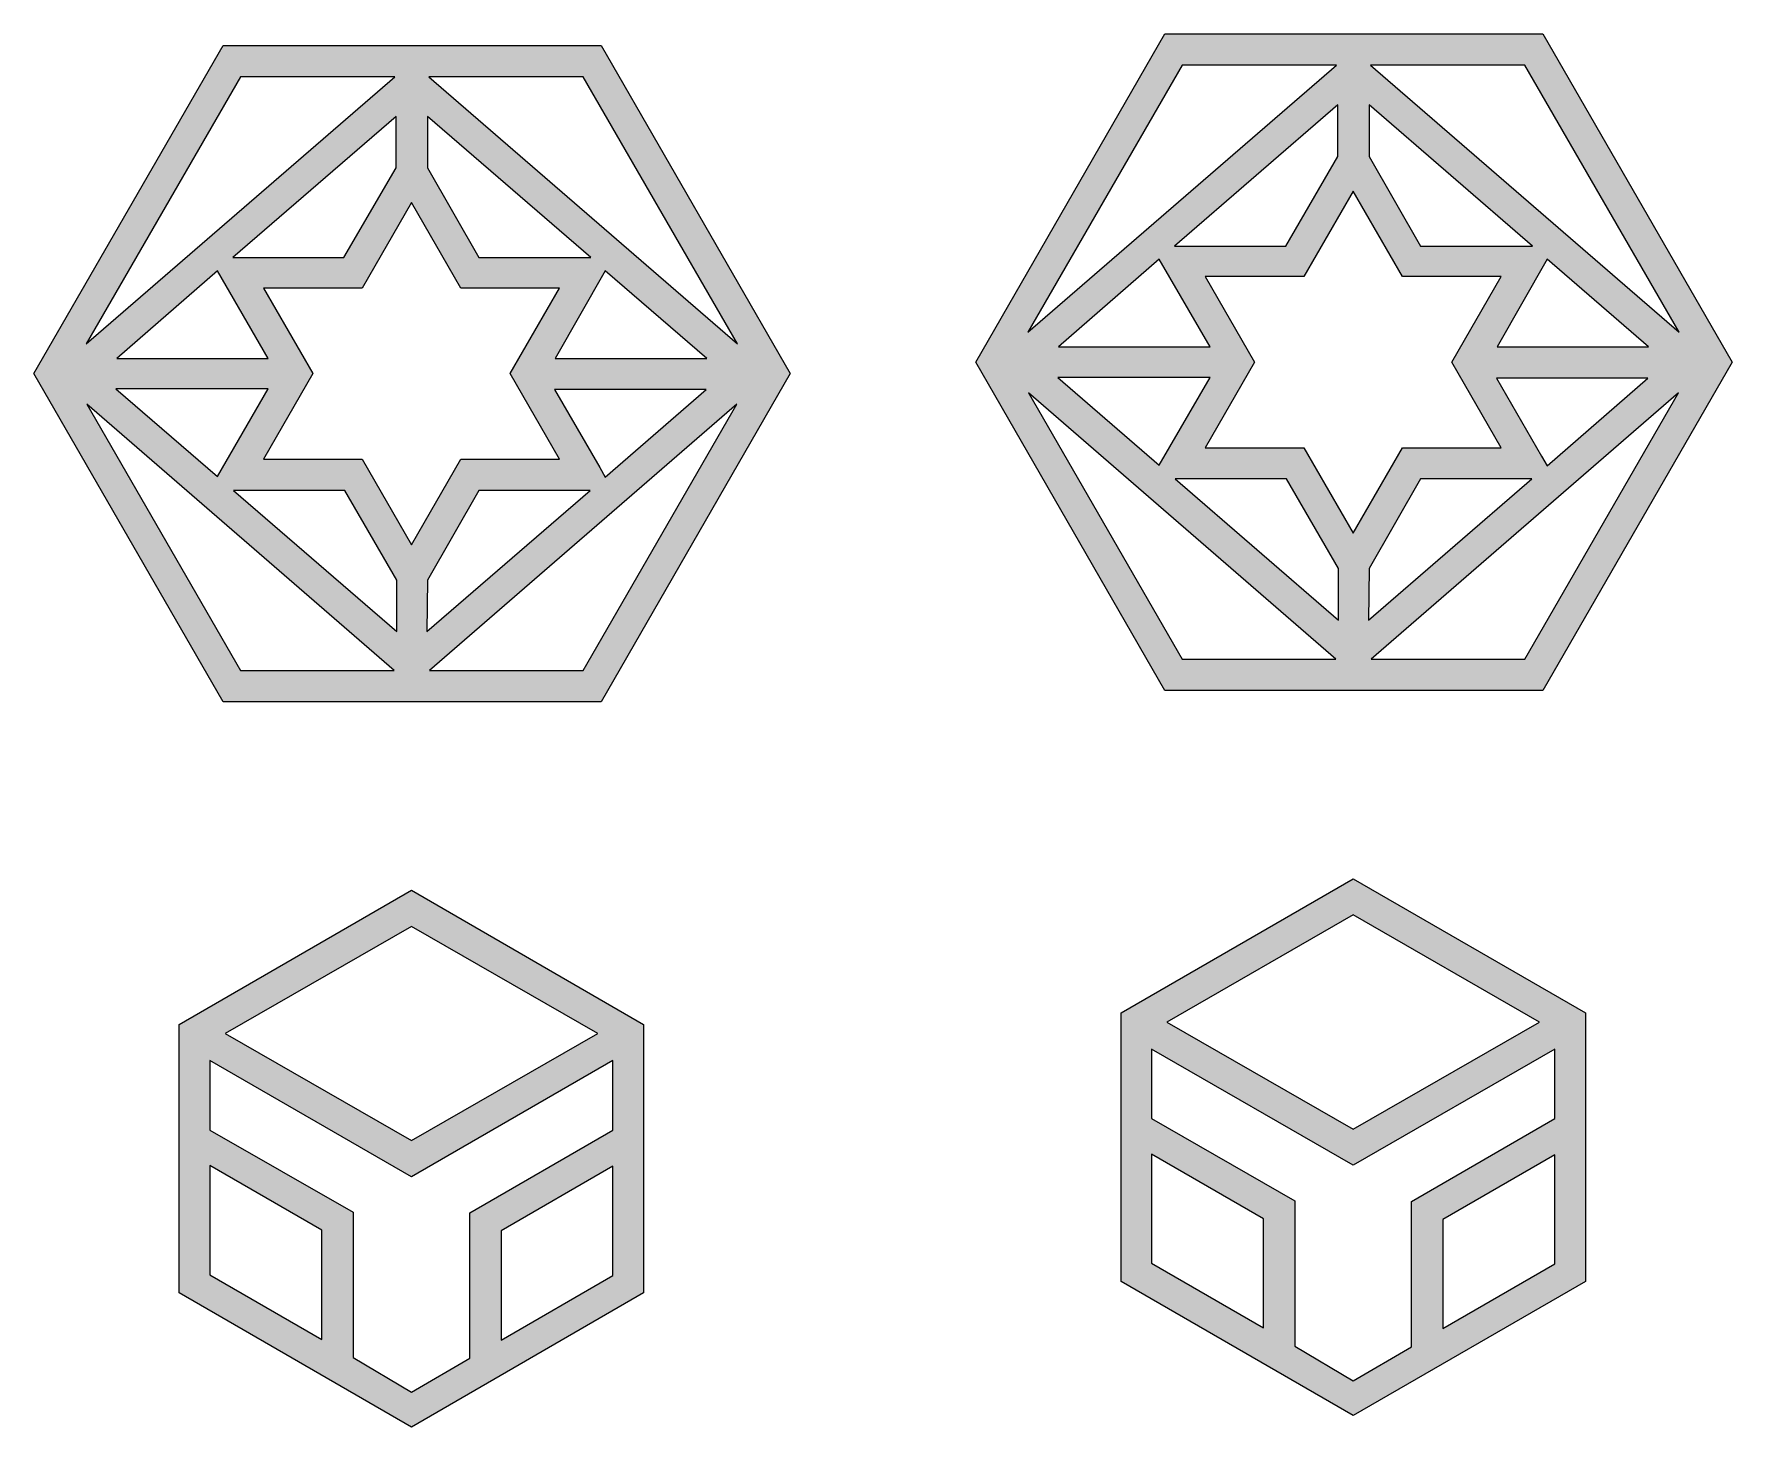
# Model space of a CAD drawing. Header units: millimetres. Extents: x -141 to 330, y -120 to 328.
# Drawn here: x -92.8 to -6.6, y 216.9 to 287.6 of the extents above; entities that cross this region are included whole.
import ezdxf

# ---------------------------------------------------------------- set-up
doc = ezdxf.new("R2010")
doc.units = ezdxf.units.MM
doc.header["$MEASUREMENT"] = 0
doc.layers.add('Layer 1', color=7, linetype='Continuous', lineweight=0)

msp = doc.modelspace()

# ---------------------------------------------------------------- hatches: boundary and pattern name
at = {"layer": 'Layer 1', "true_color": 0x231f20, "transparency": 33554687}
h = msp.add_hatch(color=250, dxfattribs=at)
h.dxf.hatch_style = 2
edge = h.paths.add_edge_path()
edge.add_spline(control_points=[(-64.911, 255.288), (-64.911, 255.288), (-72.707, 255.288), (-72.707, 255.288), (-72.707, 255.288), (-57.115, 268.799), (-57.115, 268.799), (-57.115, 268.799), (-64.911, 255.288), (-64.911, 255.288)], knot_values=[0, 0, 0, 0, 1, 1, 1, 2, 2, 2, 3, 3, 3, 3], degree=3, periodic=0)
edge = h.paths.add_edge_path()
edge.add_spline(control_points=[(-90.099, 268.799), (-90.099, 268.799), (-74.507, 255.288), (-74.507, 255.288), (-74.507, 255.288), (-82.303, 255.288), (-82.303, 255.288), (-82.303, 255.288), (-90.099, 268.799), (-90.099, 268.799)], knot_values=[0, 0, 0, 0, 1, 1, 1, 2, 2, 2, 3, 3, 3, 3], degree=3, periodic=0)
edge = h.paths.add_edge_path()
edge.add_spline(control_points=[(-82.303, 285.415), (-82.303, 285.415), (-74.471, 285.415), (-74.471, 285.415), (-74.471, 285.415), (-90.135, 271.868), (-90.135, 271.868), (-90.135, 271.868), (-82.303, 285.415), (-82.303, 285.415)], knot_values=[0, 0, 0, 0, 1, 1, 1, 2, 2, 2, 3, 3, 3, 3], degree=3, periodic=0)
edge = h.paths.add_edge_path()
edge.add_spline(control_points=[(-57.079, 271.868), (-57.079, 271.868), (-72.743, 285.415), (-72.743, 285.415), (-72.743, 285.415), (-64.911, 285.415), (-64.911, 285.415), (-64.911, 285.415), (-57.079, 271.868), (-57.079, 271.868)], knot_values=[0, 0, 0, 0, 1, 1, 1, 2, 2, 2, 3, 3, 3, 3], degree=3, periodic=0)
edge = h.paths.add_edge_path()
edge.add_spline(control_points=[(-63.782, 265.095), (-63.782, 265.095), (-64.064, 265.589), (-64.064, 265.589), (-64.064, 265.589), (-66.357, 269.54), (-66.357, 269.54), (-66.357, 269.54), (-58.667, 269.54), (-58.667, 269.54), (-58.667, 269.54), (-63.782, 265.095), (-63.782, 265.095)], knot_values=[0, 0, 0, 0, 1, 1, 1, 2, 2, 2, 3, 3, 3, 4, 4, 4, 4], degree=3, periodic=0)
edge = h.paths.add_edge_path()
edge.add_spline(control_points=[(-72.813, 259.874), (-72.813, 259.874), (-70.203, 264.425), (-70.203, 264.425), (-70.203, 264.425), (-64.558, 264.425), (-64.558, 264.425), (-64.558, 264.425), (-72.849, 257.263), (-72.849, 257.263), (-72.849, 257.263), (-72.813, 259.874), (-72.813, 259.874)], knot_values=[0, 0, 0, 0, 1, 1, 1, 2, 2, 2, 3, 3, 3, 4, 4, 4, 4], degree=3, periodic=0)
edge = h.paths.add_edge_path()
edge.add_spline(control_points=[(-77.011, 264.425), (-77.011, 264.425), (-74.366, 259.874), (-74.366, 259.874), (-74.366, 259.874), (-74.366, 257.263), (-74.366, 257.263), (-74.366, 257.263), (-82.656, 264.425), (-82.656, 264.425), (-82.656, 264.425), (-77.011, 264.425), (-77.011, 264.425)], knot_values=[0, 0, 0, 0, 1, 1, 1, 2, 2, 2, 3, 3, 3, 4, 4, 4, 4], degree=3, periodic=0)
edge = h.paths.add_edge_path()
edge.add_spline(control_points=[(-80.892, 269.575), (-80.892, 269.575), (-83.467, 265.13), (-83.467, 265.13), (-83.467, 265.13), (-88.618, 269.575), (-88.618, 269.575), (-88.618, 269.575), (-80.892, 269.575), (-80.892, 269.575)], knot_values=[0, 0, 0, 0, 1, 1, 1, 2, 2, 2, 3, 3, 3, 3], degree=3, periodic=0)
edge = h.paths.add_edge_path()
edge.add_spline(control_points=[(-83.467, 275.572), (-83.467, 275.572), (-80.892, 271.127), (-80.892, 271.127), (-80.892, 271.127), (-88.582, 271.127), (-88.582, 271.127), (-88.582, 271.127), (-83.467, 275.572), (-83.467, 275.572)], knot_values=[0, 0, 0, 0, 1, 1, 1, 2, 2, 2, 3, 3, 3, 3], degree=3, periodic=0)
edge = h.paths.add_edge_path()
edge.add_spline(control_points=[(-74.401, 280.793), (-74.401, 280.793), (-77.047, 276.243), (-77.047, 276.243), (-77.047, 276.243), (-82.691, 276.243), (-82.691, 276.243), (-82.691, 276.243), (-74.401, 283.404), (-74.401, 283.404), (-74.401, 283.404), (-74.401, 280.793), (-74.401, 280.793)], knot_values=[0, 0, 0, 0, 1, 1, 1, 2, 2, 2, 3, 3, 3, 4, 4, 4, 4], degree=3, periodic=0)
edge = h.paths.add_edge_path()
edge.add_spline(control_points=[(-70.203, 276.243), (-70.203, 276.243), (-72.813, 280.793), (-72.813, 280.793), (-72.813, 280.793), (-72.813, 283.404), (-72.813, 283.404), (-72.813, 283.404), (-64.523, 276.243), (-64.523, 276.243), (-64.523, 276.243), (-70.203, 276.243), (-70.203, 276.243)], knot_values=[0, 0, 0, 0, 1, 1, 1, 2, 2, 2, 3, 3, 3, 4, 4, 4, 4], degree=3, periodic=0)
edge = h.paths.add_edge_path()
edge.add_spline(control_points=[(-63.782, 275.572), (-63.782, 275.572), (-58.632, 271.127), (-58.632, 271.127), (-58.632, 271.127), (-66.322, 271.127), (-66.322, 271.127), (-66.322, 271.127), (-63.782, 275.572), (-63.782, 275.572)], knot_values=[0, 0, 0, 0, 1, 1, 1, 2, 2, 2, 3, 3, 3, 3], degree=3, periodic=0)
edge = h.paths.add_edge_path()
edge.add_spline(control_points=[(-73.625, 261.673), (-73.625, 261.673), (-76.129, 266.012), (-76.129, 266.012), (-76.129, 266.012), (-81.139, 266.012), (-81.139, 266.012), (-81.139, 266.012), (-78.634, 270.351), (-78.634, 270.351), (-78.634, 270.351), (-81.139, 274.69), (-81.139, 274.69), (-81.139, 274.69), (-76.129, 274.69), (-76.129, 274.69), (-76.129, 274.69), (-73.625, 279.03), (-73.625, 279.03), (-73.625, 279.03), (-71.12, 274.69), (-71.12, 274.69), (-71.12, 274.69), (-66.111, 274.69), (-66.111, 274.69), (-66.111, 274.69), (-68.615, 270.351), (-68.615, 270.351), (-68.615, 270.351), (-66.111, 266.012), (-66.111, 266.012), (-66.111, 266.012), (-71.12, 266.012), (-71.12, 266.012), (-71.12, 266.012), (-73.625, 261.673), (-73.625, 261.673)], knot_values=[0, 0, 0, 0, 1, 1, 1, 2, 2, 2, 3, 3, 3, 4, 4, 4, 5, 5, 5, 6, 6, 6, 7, 7, 7, 8, 8, 8, 9, 9, 9, 10, 10, 10, 11, 11, 11, 12, 12, 12, 12], degree=3, periodic=0)
edge = h.paths.add_edge_path()
edge.add_spline(control_points=[(-63.994, 287.002), (-63.994, 287.002), (-83.185, 287.002), (-83.185, 287.002), (-83.185, 287.002), (-92.781, 270.351), (-92.781, 270.351), (-92.781, 270.351), (-83.185, 253.7), (-83.185, 253.7), (-83.185, 253.7), (-63.994, 253.7), (-63.994, 253.7), (-63.994, 253.7), (-54.398, 270.351), (-54.398, 270.351), (-54.398, 270.351), (-63.994, 287.002), (-63.994, 287.002)], knot_values=[0, 0, 0, 0, 1, 1, 1, 2, 2, 2, 3, 3, 3, 4, 4, 4, 5, 5, 5, 6, 6, 6, 6], degree=3, periodic=0)
h = msp.add_hatch(color=250, dxfattribs=at)
h.dxf.hatch_style = 2
edge = h.paths.add_edge_path()
edge.add_spline(control_points=[(-17.11, 255.87), (-17.11, 255.87), (-24.906, 255.87), (-24.906, 255.87), (-24.906, 255.87), (-9.313, 269.381), (-9.313, 269.381), (-9.313, 269.381), (-17.11, 255.87), (-17.11, 255.87)], knot_values=[0, 0, 0, 0, 1, 1, 1, 2, 2, 2, 3, 3, 3, 3], degree=3, periodic=0)
edge = h.paths.add_edge_path()
edge.add_spline(control_points=[(-42.298, 269.381), (-42.298, 269.381), (-26.705, 255.87), (-26.705, 255.87), (-26.705, 255.87), (-34.502, 255.87), (-34.502, 255.87), (-34.502, 255.87), (-42.298, 269.381), (-42.298, 269.381)], knot_values=[0, 0, 0, 0, 1, 1, 1, 2, 2, 2, 3, 3, 3, 3], degree=3, periodic=0)
edge = h.paths.add_edge_path()
edge.add_spline(control_points=[(-34.502, 285.997), (-34.502, 285.997), (-26.67, 285.997), (-26.67, 285.997), (-26.67, 285.997), (-42.333, 272.45), (-42.333, 272.45), (-42.333, 272.45), (-34.502, 285.997), (-34.502, 285.997)], knot_values=[0, 0, 0, 0, 1, 1, 1, 2, 2, 2, 3, 3, 3, 3], degree=3, periodic=0)
edge = h.paths.add_edge_path()
edge.add_spline(control_points=[(-9.278, 272.45), (-9.278, 272.45), (-24.941, 285.997), (-24.941, 285.997), (-24.941, 285.997), (-17.11, 285.997), (-17.11, 285.997), (-17.11, 285.997), (-9.278, 272.45), (-9.278, 272.45)], knot_values=[0, 0, 0, 0, 1, 1, 1, 2, 2, 2, 3, 3, 3, 3], degree=3, periodic=0)
edge = h.paths.add_edge_path()
edge.add_spline(control_points=[(-15.981, 265.677), (-15.981, 265.677), (-16.263, 266.171), (-16.263, 266.171), (-16.263, 266.171), (-18.556, 270.122), (-18.556, 270.122), (-18.556, 270.122), (-10.866, 270.122), (-10.866, 270.122), (-10.866, 270.122), (-15.981, 265.677), (-15.981, 265.677)], knot_values=[0, 0, 0, 0, 1, 1, 1, 2, 2, 2, 3, 3, 3, 4, 4, 4, 4], degree=3, periodic=0)
edge = h.paths.add_edge_path()
edge.add_spline(control_points=[(-25.012, 260.456), (-25.012, 260.456), (-22.401, 265.007), (-22.401, 265.007), (-22.401, 265.007), (-16.757, 265.007), (-16.757, 265.007), (-16.757, 265.007), (-25.047, 257.845), (-25.047, 257.845), (-25.047, 257.845), (-25.012, 260.456), (-25.012, 260.456)], knot_values=[0, 0, 0, 0, 1, 1, 1, 2, 2, 2, 3, 3, 3, 4, 4, 4, 4], degree=3, periodic=0)
edge = h.paths.add_edge_path()
edge.add_spline(control_points=[(-29.21, 265.007), (-29.21, 265.007), (-26.564, 260.456), (-26.564, 260.456), (-26.564, 260.456), (-26.564, 257.845), (-26.564, 257.845), (-26.564, 257.845), (-34.854, 265.007), (-34.854, 265.007), (-34.854, 265.007), (-29.21, 265.007), (-29.21, 265.007)], knot_values=[0, 0, 0, 0, 1, 1, 1, 2, 2, 2, 3, 3, 3, 4, 4, 4, 4], degree=3, periodic=0)
edge = h.paths.add_edge_path()
edge.add_spline(control_points=[(-33.091, 270.157), (-33.091, 270.157), (-35.666, 265.712), (-35.666, 265.712), (-35.666, 265.712), (-40.816, 270.157), (-40.816, 270.157), (-40.816, 270.157), (-33.091, 270.157), (-33.091, 270.157)], knot_values=[0, 0, 0, 0, 1, 1, 1, 2, 2, 2, 3, 3, 3, 3], degree=3, periodic=0)
edge = h.paths.add_edge_path()
edge.add_spline(control_points=[(-35.666, 276.154), (-35.666, 276.154), (-33.091, 271.709), (-33.091, 271.709), (-33.091, 271.709), (-40.781, 271.709), (-40.781, 271.709), (-40.781, 271.709), (-35.666, 276.154), (-35.666, 276.154)], knot_values=[0, 0, 0, 0, 1, 1, 1, 2, 2, 2, 3, 3, 3, 3], degree=3, periodic=0)
edge = h.paths.add_edge_path()
edge.add_spline(control_points=[(-26.599, 281.376), (-26.599, 281.376), (-29.245, 276.825), (-29.245, 276.825), (-29.245, 276.825), (-34.89, 276.825), (-34.89, 276.825), (-34.89, 276.825), (-26.599, 283.986), (-26.599, 283.986), (-26.599, 283.986), (-26.599, 281.376), (-26.599, 281.376)], knot_values=[0, 0, 0, 0, 1, 1, 1, 2, 2, 2, 3, 3, 3, 4, 4, 4, 4], degree=3, periodic=0)
edge = h.paths.add_edge_path()
edge.add_spline(control_points=[(-22.401, 276.825), (-22.401, 276.825), (-25.012, 281.376), (-25.012, 281.376), (-25.012, 281.376), (-25.012, 283.986), (-25.012, 283.986), (-25.012, 283.986), (-16.722, 276.825), (-16.722, 276.825), (-16.722, 276.825), (-22.401, 276.825), (-22.401, 276.825)], knot_values=[0, 0, 0, 0, 1, 1, 1, 2, 2, 2, 3, 3, 3, 4, 4, 4, 4], degree=3, periodic=0)
edge = h.paths.add_edge_path()
edge.add_spline(control_points=[(-15.981, 276.154), (-15.981, 276.154), (-10.83, 271.709), (-10.83, 271.709), (-10.83, 271.709), (-18.521, 271.709), (-18.521, 271.709), (-18.521, 271.709), (-15.981, 276.154), (-15.981, 276.154)], knot_values=[0, 0, 0, 0, 1, 1, 1, 2, 2, 2, 3, 3, 3, 3], degree=3, periodic=0)
edge = h.paths.add_edge_path()
edge.add_spline(control_points=[(-25.823, 262.255), (-25.823, 262.255), (-28.328, 266.594), (-28.328, 266.594), (-28.328, 266.594), (-33.337, 266.594), (-33.337, 266.594), (-33.337, 266.594), (-30.833, 270.933), (-30.833, 270.933), (-30.833, 270.933), (-33.337, 275.272), (-33.337, 275.272), (-33.337, 275.272), (-28.328, 275.272), (-28.328, 275.272), (-28.328, 275.272), (-25.823, 279.612), (-25.823, 279.612), (-25.823, 279.612), (-23.319, 275.272), (-23.319, 275.272), (-23.319, 275.272), (-18.309, 275.272), (-18.309, 275.272), (-18.309, 275.272), (-20.814, 270.933), (-20.814, 270.933), (-20.814, 270.933), (-18.309, 266.594), (-18.309, 266.594), (-18.309, 266.594), (-23.319, 266.594), (-23.319, 266.594), (-23.319, 266.594), (-25.823, 262.255), (-25.823, 262.255)], knot_values=[0, 0, 0, 0, 1, 1, 1, 2, 2, 2, 3, 3, 3, 4, 4, 4, 5, 5, 5, 6, 6, 6, 7, 7, 7, 8, 8, 8, 9, 9, 9, 10, 10, 10, 11, 11, 11, 12, 12, 12, 12], degree=3, periodic=0)
edge = h.paths.add_edge_path()
edge.add_spline(control_points=[(-16.192, 287.584), (-16.192, 287.584), (-35.384, 287.584), (-35.384, 287.584), (-35.384, 287.584), (-44.979, 270.933), (-44.979, 270.933), (-44.979, 270.933), (-35.384, 254.282), (-35.384, 254.282), (-35.384, 254.282), (-16.192, 254.282), (-16.192, 254.282), (-16.192, 254.282), (-6.597, 270.933), (-6.597, 270.933), (-6.597, 270.933), (-16.192, 287.584), (-16.192, 287.584)], knot_values=[0, 0, 0, 0, 1, 1, 1, 2, 2, 2, 3, 3, 3, 4, 4, 4, 5, 5, 5, 6, 6, 6, 6], degree=3, periodic=0)
h = msp.add_hatch(color=250, dxfattribs=at)
h.dxf.hatch_style = 2
edge = h.paths.add_edge_path()
edge.add_spline(control_points=[(-69.074, 221.315), (-69.074, 221.315), (-69.074, 226.854), (-69.074, 226.854), (-69.074, 226.854), (-63.394, 230.135), (-63.394, 230.135), (-63.394, 230.135), (-63.394, 224.596), (-63.394, 224.596), (-63.394, 224.596), (-69.074, 221.315), (-69.074, 221.315)], knot_values=[0, 0, 0, 0, 1, 1, 1, 2, 2, 2, 3, 3, 3, 4, 4, 4, 4], degree=3, periodic=0)
edge = h.paths.add_edge_path()
edge.add_spline(control_points=[(-76.588, 220.433), (-76.588, 220.433), (-76.588, 227.806), (-76.588, 227.806), (-76.588, 227.806), (-83.855, 231.969), (-83.855, 231.969), (-83.855, 231.969), (-83.855, 235.497), (-83.855, 235.497), (-83.855, 235.497), (-73.625, 229.605), (-73.625, 229.605), (-73.625, 229.605), (-63.394, 235.497), (-63.394, 235.497), (-63.394, 235.497), (-63.394, 231.969), (-63.394, 231.969), (-63.394, 231.969), (-70.661, 227.771), (-70.661, 227.771), (-70.661, 227.771), (-70.661, 220.398), (-70.661, 220.398), (-70.661, 220.398), (-73.625, 218.669), (-73.625, 218.669), (-73.625, 218.669), (-76.588, 220.433), (-76.588, 220.433)], knot_values=[0, 0, 0, 0, 1, 1, 1, 2, 2, 2, 3, 3, 3, 4, 4, 4, 5, 5, 5, 6, 6, 6, 7, 7, 7, 8, 8, 8, 9, 9, 9, 10, 10, 10, 10], degree=3, periodic=0)
edge = h.paths.add_edge_path()
edge.add_spline(control_points=[(-83.855, 230.17), (-83.855, 230.17), (-78.176, 226.889), (-78.176, 226.889), (-78.176, 226.889), (-78.176, 221.35), (-78.176, 221.35), (-78.176, 221.35), (-83.855, 224.631), (-83.855, 224.631), (-83.855, 224.631), (-83.855, 230.17), (-83.855, 230.17)], knot_values=[0, 0, 0, 0, 1, 1, 1, 2, 2, 2, 3, 3, 3, 4, 4, 4, 4], degree=3, periodic=0)
edge = h.paths.add_edge_path()
edge.add_spline(control_points=[(-64.17, 236.873), (-64.17, 236.873), (-73.625, 231.44), (-73.625, 231.44), (-73.625, 231.44), (-83.079, 236.873), (-83.079, 236.873), (-83.079, 236.873), (-73.625, 242.305), (-73.625, 242.305), (-73.625, 242.305), (-64.17, 236.873), (-64.17, 236.873)], knot_values=[0, 0, 0, 0, 1, 1, 1, 2, 2, 2, 3, 3, 3, 4, 4, 4, 4], degree=3, periodic=0)
edge = h.paths.add_edge_path()
edge.add_spline(control_points=[(-73.625, 244.14), (-73.625, 244.14), (-85.407, 237.331), (-85.407, 237.331), (-85.407, 237.331), (-85.407, 223.714), (-85.407, 223.714), (-85.407, 223.714), (-73.625, 216.905), (-73.625, 216.905), (-73.625, 216.905), (-61.842, 223.714), (-61.842, 223.714), (-61.842, 223.714), (-61.842, 237.331), (-61.842, 237.331), (-61.842, 237.331), (-73.625, 244.14), (-73.625, 244.14)], knot_values=[0, 0, 0, 0, 1, 1, 1, 2, 2, 2, 3, 3, 3, 4, 4, 4, 5, 5, 5, 6, 6, 6, 6], degree=3, periodic=0)
h = msp.add_hatch(color=250, dxfattribs=at)
h.dxf.hatch_style = 2
edge = h.paths.add_edge_path()
edge.add_spline(control_points=[(-21.272, 221.897), (-21.272, 221.897), (-21.272, 227.436), (-21.272, 227.436), (-21.272, 227.436), (-15.593, 230.717), (-15.593, 230.717), (-15.593, 230.717), (-15.593, 225.178), (-15.593, 225.178), (-15.593, 225.178), (-21.272, 221.897), (-21.272, 221.897)], knot_values=[0, 0, 0, 0, 1, 1, 1, 2, 2, 2, 3, 3, 3, 4, 4, 4, 4], degree=3, periodic=0)
edge = h.paths.add_edge_path()
edge.add_spline(control_points=[(-28.787, 221.015), (-28.787, 221.015), (-28.787, 228.388), (-28.787, 228.388), (-28.787, 228.388), (-36.054, 232.551), (-36.054, 232.551), (-36.054, 232.551), (-36.054, 236.079), (-36.054, 236.079), (-36.054, 236.079), (-25.823, 230.187), (-25.823, 230.187), (-25.823, 230.187), (-15.593, 236.079), (-15.593, 236.079), (-15.593, 236.079), (-15.593, 232.551), (-15.593, 232.551), (-15.593, 232.551), (-22.86, 228.353), (-22.86, 228.353), (-22.86, 228.353), (-22.86, 220.98), (-22.86, 220.98), (-22.86, 220.98), (-25.823, 219.251), (-25.823, 219.251), (-25.823, 219.251), (-28.787, 221.015), (-28.787, 221.015)], knot_values=[0, 0, 0, 0, 1, 1, 1, 2, 2, 2, 3, 3, 3, 4, 4, 4, 5, 5, 5, 6, 6, 6, 7, 7, 7, 8, 8, 8, 9, 9, 9, 10, 10, 10, 10], degree=3, periodic=0)
edge = h.paths.add_edge_path()
edge.add_spline(control_points=[(-36.054, 230.752), (-36.054, 230.752), (-30.374, 227.471), (-30.374, 227.471), (-30.374, 227.471), (-30.374, 221.932), (-30.374, 221.932), (-30.374, 221.932), (-36.054, 225.213), (-36.054, 225.213), (-36.054, 225.213), (-36.054, 230.752), (-36.054, 230.752)], knot_values=[0, 0, 0, 0, 1, 1, 1, 2, 2, 2, 3, 3, 3, 4, 4, 4, 4], degree=3, periodic=0)
edge = h.paths.add_edge_path()
edge.add_spline(control_points=[(-16.369, 237.455), (-16.369, 237.455), (-25.823, 232.022), (-25.823, 232.022), (-25.823, 232.022), (-35.278, 237.455), (-35.278, 237.455), (-35.278, 237.455), (-25.823, 242.887), (-25.823, 242.887), (-25.823, 242.887), (-16.369, 237.455), (-16.369, 237.455)], knot_values=[0, 0, 0, 0, 1, 1, 1, 2, 2, 2, 3, 3, 3, 4, 4, 4, 4], degree=3, periodic=0)
edge = h.paths.add_edge_path()
edge.add_spline(control_points=[(-25.823, 244.722), (-25.823, 244.722), (-37.606, 237.913), (-37.606, 237.913), (-37.606, 237.913), (-37.606, 224.296), (-37.606, 224.296), (-37.606, 224.296), (-25.823, 217.487), (-25.823, 217.487), (-25.823, 217.487), (-14.041, 224.296), (-14.041, 224.296), (-14.041, 224.296), (-14.041, 237.913), (-14.041, 237.913), (-14.041, 237.913), (-25.823, 244.722), (-25.823, 244.722)], knot_values=[0, 0, 0, 0, 1, 1, 1, 2, 2, 2, 3, 3, 3, 4, 4, 4, 5, 5, 5, 6, 6, 6, 6], degree=3, periodic=0)

# ---------------------------------------------------------------- linework, layer by layer
at = {"layer": 'Layer 1'}
for points, knots in [([(-63.994, 287.002), (-63.994, 287.002), (-83.185, 287.002), (-83.185, 287.002), (-83.185, 287.002), (-92.781, 270.351), (-92.781, 270.351), (-92.781, 270.351), (-83.185, 253.7), (-83.185, 253.7), (-83.185, 253.7), (-63.994, 253.7), (-63.994, 253.7), (-63.994, 253.7), (-54.398, 270.351), (-54.398, 270.351), (-54.398, 270.351), (-63.994, 287.002), (-63.994, 287.002)], [0, 0, 0, 0, 1, 1, 1, 2, 2, 2, 3, 3, 3, 4, 4, 4, 5, 5, 5, 6, 6, 6, 6]), ([(-16.192, 287.584), (-16.192, 287.584), (-35.384, 287.584), (-35.384, 287.584), (-35.384, 287.584), (-44.979, 270.933), (-44.979, 270.933), (-44.979, 270.933), (-35.384, 254.282), (-35.384, 254.282), (-35.384, 254.282), (-16.192, 254.282), (-16.192, 254.282), (-16.192, 254.282), (-6.597, 270.933), (-6.597, 270.933), (-6.597, 270.933), (-16.192, 287.584), (-16.192, 287.584)], [0, 0, 0, 0, 1, 1, 1, 2, 2, 2, 3, 3, 3, 4, 4, 4, 5, 5, 5, 6, 6, 6, 6]), ([(-82.303, 285.415), (-82.303, 285.415), (-74.471, 285.415), (-74.471, 285.415), (-74.471, 285.415), (-90.135, 271.868), (-90.135, 271.868), (-90.135, 271.868), (-82.303, 285.415), (-82.303, 285.415)], [0, 0, 0, 0, 1, 1, 1, 2, 2, 2, 3, 3, 3, 3]), ([(-57.079, 271.868), (-57.079, 271.868), (-72.743, 285.415), (-72.743, 285.415), (-72.743, 285.415), (-64.911, 285.415), (-64.911, 285.415), (-64.911, 285.415), (-57.079, 271.868), (-57.079, 271.868)], [0, 0, 0, 0, 1, 1, 1, 2, 2, 2, 3, 3, 3, 3]), ([(-34.502, 285.997), (-34.502, 285.997), (-26.67, 285.997), (-26.67, 285.997), (-26.67, 285.997), (-42.333, 272.45), (-42.333, 272.45), (-42.333, 272.45), (-34.502, 285.997), (-34.502, 285.997)], [0, 0, 0, 0, 1, 1, 1, 2, 2, 2, 3, 3, 3, 3]), ([(-9.278, 272.45), (-9.278, 272.45), (-24.941, 285.997), (-24.941, 285.997), (-24.941, 285.997), (-17.11, 285.997), (-17.11, 285.997), (-17.11, 285.997), (-9.278, 272.45), (-9.278, 272.45)], [0, 0, 0, 0, 1, 1, 1, 2, 2, 2, 3, 3, 3, 3]), ([(-26.599, 281.376), (-26.599, 281.376), (-29.245, 276.825), (-29.245, 276.825), (-29.245, 276.825), (-34.89, 276.825), (-34.89, 276.825), (-34.89, 276.825), (-26.599, 283.986), (-26.599, 283.986), (-26.599, 283.986), (-26.599, 281.376), (-26.599, 281.376)], [0, 0, 0, 0, 1, 1, 1, 2, 2, 2, 3, 3, 3, 4, 4, 4, 4]), ([(-22.401, 276.825), (-22.401, 276.825), (-25.012, 281.376), (-25.012, 281.376), (-25.012, 281.376), (-25.012, 283.986), (-25.012, 283.986), (-25.012, 283.986), (-16.722, 276.825), (-16.722, 276.825), (-16.722, 276.825), (-22.401, 276.825), (-22.401, 276.825)], [0, 0, 0, 0, 1, 1, 1, 2, 2, 2, 3, 3, 3, 4, 4, 4, 4]), ([(-74.401, 280.793), (-74.401, 280.793), (-77.047, 276.243), (-77.047, 276.243), (-77.047, 276.243), (-82.691, 276.243), (-82.691, 276.243), (-82.691, 276.243), (-74.401, 283.404), (-74.401, 283.404), (-74.401, 283.404), (-74.401, 280.793), (-74.401, 280.793)], [0, 0, 0, 0, 1, 1, 1, 2, 2, 2, 3, 3, 3, 4, 4, 4, 4]), ([(-70.203, 276.243), (-70.203, 276.243), (-72.813, 280.793), (-72.813, 280.793), (-72.813, 280.793), (-72.813, 283.404), (-72.813, 283.404), (-72.813, 283.404), (-64.523, 276.243), (-64.523, 276.243), (-64.523, 276.243), (-70.203, 276.243), (-70.203, 276.243)], [0, 0, 0, 0, 1, 1, 1, 2, 2, 2, 3, 3, 3, 4, 4, 4, 4]), ([(-25.823, 262.255), (-25.823, 262.255), (-28.328, 266.594), (-28.328, 266.594), (-28.328, 266.594), (-33.337, 266.594), (-33.337, 266.594), (-33.337, 266.594), (-30.833, 270.933), (-30.833, 270.933), (-30.833, 270.933), (-33.337, 275.272), (-33.337, 275.272), (-33.337, 275.272), (-28.328, 275.272), (-28.328, 275.272), (-28.328, 275.272), (-25.823, 279.612), (-25.823, 279.612), (-25.823, 279.612), (-23.319, 275.272), (-23.319, 275.272), (-23.319, 275.272), (-18.309, 275.272), (-18.309, 275.272), (-18.309, 275.272), (-20.814, 270.933), (-20.814, 270.933), (-20.814, 270.933), (-18.309, 266.594), (-18.309, 266.594), (-18.309, 266.594), (-23.319, 266.594), (-23.319, 266.594), (-23.319, 266.594), (-25.823, 262.255), (-25.823, 262.255)], [0, 0, 0, 0, 1, 1, 1, 2, 2, 2, 3, 3, 3, 4, 4, 4, 5, 5, 5, 6, 6, 6, 7, 7, 7, 8, 8, 8, 9, 9, 9, 10, 10, 10, 11, 11, 11, 12, 12, 12, 12]), ([(-73.625, 261.673), (-73.625, 261.673), (-76.129, 266.012), (-76.129, 266.012), (-76.129, 266.012), (-81.139, 266.012), (-81.139, 266.012), (-81.139, 266.012), (-78.634, 270.351), (-78.634, 270.351), (-78.634, 270.351), (-81.139, 274.69), (-81.139, 274.69), (-81.139, 274.69), (-76.129, 274.69), (-76.129, 274.69), (-76.129, 274.69), (-73.625, 279.03), (-73.625, 279.03), (-73.625, 279.03), (-71.12, 274.69), (-71.12, 274.69), (-71.12, 274.69), (-66.111, 274.69), (-66.111, 274.69), (-66.111, 274.69), (-68.615, 270.351), (-68.615, 270.351), (-68.615, 270.351), (-66.111, 266.012), (-66.111, 266.012), (-66.111, 266.012), (-71.12, 266.012), (-71.12, 266.012), (-71.12, 266.012), (-73.625, 261.673), (-73.625, 261.673)], [0, 0, 0, 0, 1, 1, 1, 2, 2, 2, 3, 3, 3, 4, 4, 4, 5, 5, 5, 6, 6, 6, 7, 7, 7, 8, 8, 8, 9, 9, 9, 10, 10, 10, 11, 11, 11, 12, 12, 12, 12]), ([(-35.666, 276.154), (-35.666, 276.154), (-33.091, 271.709), (-33.091, 271.709), (-33.091, 271.709), (-40.781, 271.709), (-40.781, 271.709), (-40.781, 271.709), (-35.666, 276.154), (-35.666, 276.154)], [0, 0, 0, 0, 1, 1, 1, 2, 2, 2, 3, 3, 3, 3]), ([(-15.981, 276.154), (-15.981, 276.154), (-10.83, 271.709), (-10.83, 271.709), (-10.83, 271.709), (-18.521, 271.709), (-18.521, 271.709), (-18.521, 271.709), (-15.981, 276.154), (-15.981, 276.154)], [0, 0, 0, 0, 1, 1, 1, 2, 2, 2, 3, 3, 3, 3]), ([(-83.467, 275.572), (-83.467, 275.572), (-80.892, 271.127), (-80.892, 271.127), (-80.892, 271.127), (-88.582, 271.127), (-88.582, 271.127), (-88.582, 271.127), (-83.467, 275.572), (-83.467, 275.572)], [0, 0, 0, 0, 1, 1, 1, 2, 2, 2, 3, 3, 3, 3]), ([(-63.782, 275.572), (-63.782, 275.572), (-58.632, 271.127), (-58.632, 271.127), (-58.632, 271.127), (-66.322, 271.127), (-66.322, 271.127), (-66.322, 271.127), (-63.782, 275.572), (-63.782, 275.572)], [0, 0, 0, 0, 1, 1, 1, 2, 2, 2, 3, 3, 3, 3]), ([(-33.091, 270.157), (-33.091, 270.157), (-35.666, 265.712), (-35.666, 265.712), (-35.666, 265.712), (-40.816, 270.157), (-40.816, 270.157), (-40.816, 270.157), (-33.091, 270.157), (-33.091, 270.157)], [0, 0, 0, 0, 1, 1, 1, 2, 2, 2, 3, 3, 3, 3]), ([(-15.981, 265.677), (-15.981, 265.677), (-16.263, 266.171), (-16.263, 266.171), (-16.263, 266.171), (-18.556, 270.122), (-18.556, 270.122), (-18.556, 270.122), (-10.866, 270.122), (-10.866, 270.122), (-10.866, 270.122), (-15.981, 265.677), (-15.981, 265.677)], [0, 0, 0, 0, 1, 1, 1, 2, 2, 2, 3, 3, 3, 4, 4, 4, 4]), ([(-80.892, 269.575), (-80.892, 269.575), (-83.467, 265.13), (-83.467, 265.13), (-83.467, 265.13), (-88.618, 269.575), (-88.618, 269.575), (-88.618, 269.575), (-80.892, 269.575), (-80.892, 269.575)], [0, 0, 0, 0, 1, 1, 1, 2, 2, 2, 3, 3, 3, 3]), ([(-63.782, 265.095), (-63.782, 265.095), (-64.064, 265.589), (-64.064, 265.589), (-64.064, 265.589), (-66.357, 269.54), (-66.357, 269.54), (-66.357, 269.54), (-58.667, 269.54), (-58.667, 269.54), (-58.667, 269.54), (-63.782, 265.095), (-63.782, 265.095)], [0, 0, 0, 0, 1, 1, 1, 2, 2, 2, 3, 3, 3, 4, 4, 4, 4]), ([(-42.298, 269.381), (-42.298, 269.381), (-26.705, 255.87), (-26.705, 255.87), (-26.705, 255.87), (-34.502, 255.87), (-34.502, 255.87), (-34.502, 255.87), (-42.298, 269.381), (-42.298, 269.381)], [0, 0, 0, 0, 1, 1, 1, 2, 2, 2, 3, 3, 3, 3]), ([(-17.11, 255.87), (-17.11, 255.87), (-24.906, 255.87), (-24.906, 255.87), (-24.906, 255.87), (-9.313, 269.381), (-9.313, 269.381), (-9.313, 269.381), (-17.11, 255.87), (-17.11, 255.87)], [0, 0, 0, 0, 1, 1, 1, 2, 2, 2, 3, 3, 3, 3]), ([(-90.099, 268.799), (-90.099, 268.799), (-74.507, 255.288), (-74.507, 255.288), (-74.507, 255.288), (-82.303, 255.288), (-82.303, 255.288), (-82.303, 255.288), (-90.099, 268.799), (-90.099, 268.799)], [0, 0, 0, 0, 1, 1, 1, 2, 2, 2, 3, 3, 3, 3]), ([(-64.911, 255.288), (-64.911, 255.288), (-72.707, 255.288), (-72.707, 255.288), (-72.707, 255.288), (-57.115, 268.799), (-57.115, 268.799), (-57.115, 268.799), (-64.911, 255.288), (-64.911, 255.288)], [0, 0, 0, 0, 1, 1, 1, 2, 2, 2, 3, 3, 3, 3]), ([(-29.21, 265.007), (-29.21, 265.007), (-26.564, 260.456), (-26.564, 260.456), (-26.564, 260.456), (-26.564, 257.845), (-26.564, 257.845), (-26.564, 257.845), (-34.854, 265.007), (-34.854, 265.007), (-34.854, 265.007), (-29.21, 265.007), (-29.21, 265.007)], [0, 0, 0, 0, 1, 1, 1, 2, 2, 2, 3, 3, 3, 4, 4, 4, 4]), ([(-25.012, 260.456), (-25.012, 260.456), (-22.401, 265.007), (-22.401, 265.007), (-22.401, 265.007), (-16.757, 265.007), (-16.757, 265.007), (-16.757, 265.007), (-25.047, 257.845), (-25.047, 257.845), (-25.047, 257.845), (-25.012, 260.456), (-25.012, 260.456)], [0, 0, 0, 0, 1, 1, 1, 2, 2, 2, 3, 3, 3, 4, 4, 4, 4]), ([(-77.011, 264.425), (-77.011, 264.425), (-74.366, 259.874), (-74.366, 259.874), (-74.366, 259.874), (-74.366, 257.263), (-74.366, 257.263), (-74.366, 257.263), (-82.656, 264.425), (-82.656, 264.425), (-82.656, 264.425), (-77.011, 264.425), (-77.011, 264.425)], [0, 0, 0, 0, 1, 1, 1, 2, 2, 2, 3, 3, 3, 4, 4, 4, 4]), ([(-72.813, 259.874), (-72.813, 259.874), (-70.203, 264.425), (-70.203, 264.425), (-70.203, 264.425), (-64.558, 264.425), (-64.558, 264.425), (-64.558, 264.425), (-72.849, 257.263), (-72.849, 257.263), (-72.849, 257.263), (-72.813, 259.874), (-72.813, 259.874)], [0, 0, 0, 0, 1, 1, 1, 2, 2, 2, 3, 3, 3, 4, 4, 4, 4]), ([(-73.625, 244.14), (-73.625, 244.14), (-85.407, 237.331), (-85.407, 237.331), (-85.407, 237.331), (-85.407, 223.714), (-85.407, 223.714), (-85.407, 223.714), (-73.625, 216.905), (-73.625, 216.905), (-73.625, 216.905), (-61.842, 223.714), (-61.842, 223.714), (-61.842, 223.714), (-61.842, 237.331), (-61.842, 237.331), (-61.842, 237.331), (-73.625, 244.14), (-73.625, 244.14)], [0, 0, 0, 0, 1, 1, 1, 2, 2, 2, 3, 3, 3, 4, 4, 4, 5, 5, 5, 6, 6, 6, 6]), ([(-25.823, 244.722), (-25.823, 244.722), (-37.606, 237.913), (-37.606, 237.913), (-37.606, 237.913), (-37.606, 224.296), (-37.606, 224.296), (-37.606, 224.296), (-25.823, 217.487), (-25.823, 217.487), (-25.823, 217.487), (-14.041, 224.296), (-14.041, 224.296), (-14.041, 224.296), (-14.041, 237.913), (-14.041, 237.913), (-14.041, 237.913), (-25.823, 244.722), (-25.823, 244.722)], [0, 0, 0, 0, 1, 1, 1, 2, 2, 2, 3, 3, 3, 4, 4, 4, 5, 5, 5, 6, 6, 6, 6]), ([(-64.17, 236.873), (-64.17, 236.873), (-73.625, 231.44), (-73.625, 231.44), (-73.625, 231.44), (-83.079, 236.873), (-83.079, 236.873), (-83.079, 236.873), (-73.625, 242.305), (-73.625, 242.305), (-73.625, 242.305), (-64.17, 236.873), (-64.17, 236.873)], [0, 0, 0, 0, 1, 1, 1, 2, 2, 2, 3, 3, 3, 4, 4, 4, 4]), ([(-16.369, 237.455), (-16.369, 237.455), (-25.823, 232.022), (-25.823, 232.022), (-25.823, 232.022), (-35.278, 237.455), (-35.278, 237.455), (-35.278, 237.455), (-25.823, 242.887), (-25.823, 242.887), (-25.823, 242.887), (-16.369, 237.455), (-16.369, 237.455)], [0, 0, 0, 0, 1, 1, 1, 2, 2, 2, 3, 3, 3, 4, 4, 4, 4]), ([(-76.588, 220.433), (-76.588, 220.433), (-76.588, 227.806), (-76.588, 227.806), (-76.588, 227.806), (-83.855, 231.969), (-83.855, 231.969), (-83.855, 231.969), (-83.855, 235.497), (-83.855, 235.497), (-83.855, 235.497), (-73.625, 229.605), (-73.625, 229.605), (-73.625, 229.605), (-63.394, 235.497), (-63.394, 235.497), (-63.394, 235.497), (-63.394, 231.969), (-63.394, 231.969), (-63.394, 231.969), (-70.661, 227.771), (-70.661, 227.771), (-70.661, 227.771), (-70.661, 220.398), (-70.661, 220.398), (-70.661, 220.398), (-73.625, 218.669), (-73.625, 218.669), (-73.625, 218.669), (-76.588, 220.433), (-76.588, 220.433)], [0, 0, 0, 0, 1, 1, 1, 2, 2, 2, 3, 3, 3, 4, 4, 4, 5, 5, 5, 6, 6, 6, 7, 7, 7, 8, 8, 8, 9, 9, 9, 10, 10, 10, 10]), ([(-28.787, 221.015), (-28.787, 221.015), (-28.787, 228.388), (-28.787, 228.388), (-28.787, 228.388), (-36.054, 232.551), (-36.054, 232.551), (-36.054, 232.551), (-36.054, 236.079), (-36.054, 236.079), (-36.054, 236.079), (-25.823, 230.187), (-25.823, 230.187), (-25.823, 230.187), (-15.593, 236.079), (-15.593, 236.079), (-15.593, 236.079), (-15.593, 232.551), (-15.593, 232.551), (-15.593, 232.551), (-22.86, 228.353), (-22.86, 228.353), (-22.86, 228.353), (-22.86, 220.98), (-22.86, 220.98), (-22.86, 220.98), (-25.823, 219.251), (-25.823, 219.251), (-25.823, 219.251), (-28.787, 221.015), (-28.787, 221.015)], [0, 0, 0, 0, 1, 1, 1, 2, 2, 2, 3, 3, 3, 4, 4, 4, 5, 5, 5, 6, 6, 6, 7, 7, 7, 8, 8, 8, 9, 9, 9, 10, 10, 10, 10]), ([(-83.855, 230.17), (-83.855, 230.17), (-78.176, 226.889), (-78.176, 226.889), (-78.176, 226.889), (-78.176, 221.35), (-78.176, 221.35), (-78.176, 221.35), (-83.855, 224.631), (-83.855, 224.631), (-83.855, 224.631), (-83.855, 230.17), (-83.855, 230.17)], [0, 0, 0, 0, 1, 1, 1, 2, 2, 2, 3, 3, 3, 4, 4, 4, 4]), ([(-69.074, 221.315), (-69.074, 221.315), (-69.074, 226.854), (-69.074, 226.854), (-69.074, 226.854), (-63.394, 230.135), (-63.394, 230.135), (-63.394, 230.135), (-63.394, 224.596), (-63.394, 224.596), (-63.394, 224.596), (-69.074, 221.315), (-69.074, 221.315)], [0, 0, 0, 0, 1, 1, 1, 2, 2, 2, 3, 3, 3, 4, 4, 4, 4]), ([(-36.054, 230.752), (-36.054, 230.752), (-30.374, 227.471), (-30.374, 227.471), (-30.374, 227.471), (-30.374, 221.932), (-30.374, 221.932), (-30.374, 221.932), (-36.054, 225.213), (-36.054, 225.213), (-36.054, 225.213), (-36.054, 230.752), (-36.054, 230.752)], [0, 0, 0, 0, 1, 1, 1, 2, 2, 2, 3, 3, 3, 4, 4, 4, 4]), ([(-21.272, 221.897), (-21.272, 221.897), (-21.272, 227.436), (-21.272, 227.436), (-21.272, 227.436), (-15.593, 230.717), (-15.593, 230.717), (-15.593, 230.717), (-15.593, 225.178), (-15.593, 225.178), (-15.593, 225.178), (-21.272, 221.897), (-21.272, 221.897)], [0, 0, 0, 0, 1, 1, 1, 2, 2, 2, 3, 3, 3, 4, 4, 4, 4])]:
    msp.add_open_spline(points, degree=3, knots=knots, dxfattribs=at)

doc.saveas('drawing.dxf')
